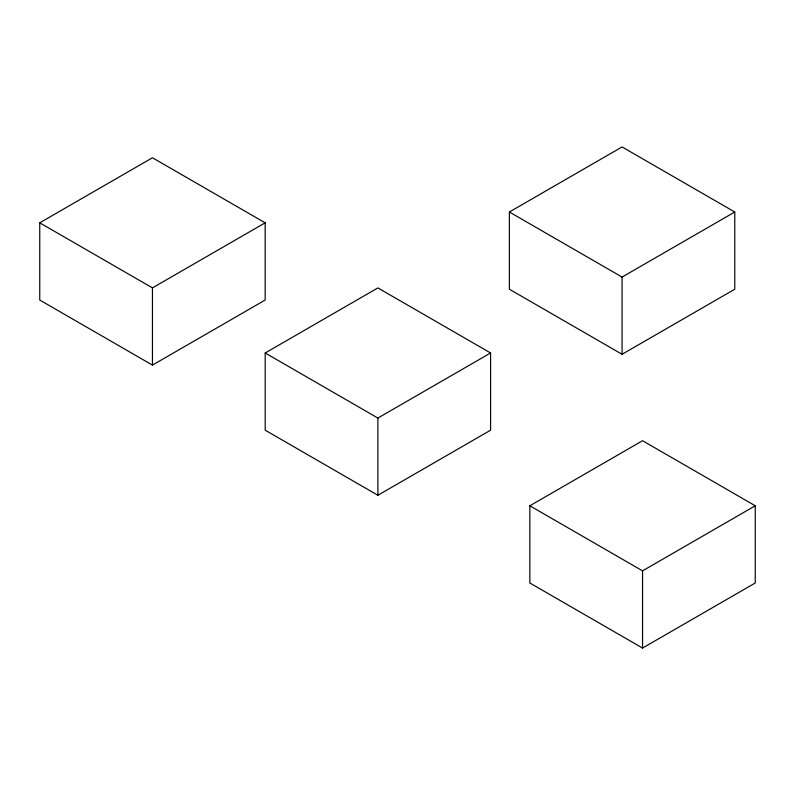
<?xml version="1.0" encoding="UTF-8"?>
<svg xmlns="http://www.w3.org/2000/svg" width="795" height="795" viewBox="0 0 795 795"><rect width="100%" height="100%" fill="white"/><g stroke="black" fill="none" stroke-linecap="round" stroke-linejoin="round"><path stroke-width="1.19" d="M39.75 222.829L152.451 157.758L265.152 222.829L265.152 300.043L152.451 365.104L39.75 300.043L39.75 222.829L152.451 287.889L265.152 222.829M265.192 352.98L377.883 287.919L490.585 352.98L490.585 430.194L377.883 495.265L265.192 430.194L265.192 352.98L377.883 418.051L490.585 352.98M509.376 212.007L622.068 146.936L734.769 212.007L734.769 289.221L622.068 354.282L509.376 289.221L509.376 212.007L622.068 277.067L734.769 212.007M529.848 505.779L642.549 440.718L755.25 505.779L755.25 582.993L642.549 648.064L529.848 582.993L529.848 505.779L642.549 570.85L755.25 505.779M642.549 570.85L642.549 648.064M622.068 277.067L622.068 354.282M377.883 418.051L377.883 495.265M152.451 287.889L152.451 365.104"/></g></svg>
